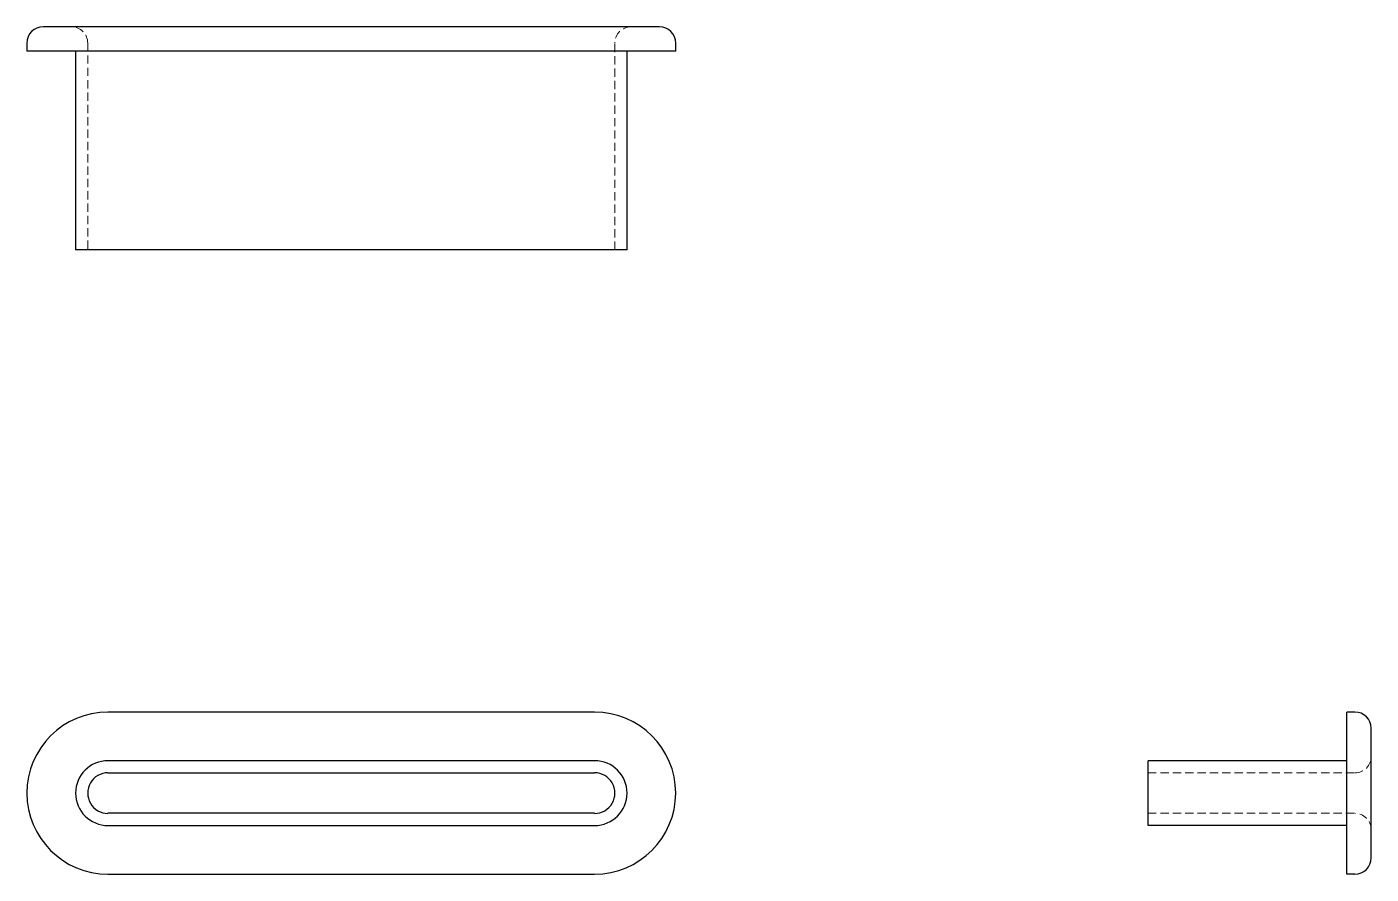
# Model space of a CAD drawing. Header units: millimetres. Extents: x 33 to 240, y 44 to 175.
import ezdxf

# ---------------------------------------------------------------- set-up
doc = ezdxf.new("R2010")
doc.units = ezdxf.units.MM
doc.linetypes.add('HIDDEN', pattern=[1.905, 1.27, -0.635])

msp = doc.modelspace()

# ---------------------------------------------------------------- linework, layer by layer
at = {"color": 7, "linetype": 'Continuous', "lineweight": 25}
for p, q in [((45.5, 175.19), (35.5, 175.19)), ((120.5, 175.19), (45.5, 175.19)), ((130.5, 175.19), (120.5, 175.19)), ((33, 172.69), (33, 171.44)), ((133, 171.44), (133, 172.69)), ((45.5, 171.44), (33, 171.44)), ((40.5, 171.44), (40.5, 140.81)), ((120.5, 171.44), (45.5, 171.44)), ((133, 171.44), (120.5, 171.44)), ((125.5, 140.81), (125.5, 171.44)), ((45.5, 140.81), (40.5, 140.81)), ((120.5, 140.81), (45.5, 140.81)), ((125.5, 140.81), (120.5, 140.81)), ((120.5, 69.5), (45.5, 69.5)), ((237.69, 69.5), (236.44, 69.5)), ((236.44, 44.5), (236.44, 69.5)), ((240.19, 47), (240.19, 67)), ((120.5, 62), (45.5, 62)), ((45.5, 60.13), (120.5, 60.13)), ((205.81, 52), (205.81, 62)), ((236.44, 62), (205.81, 62)), ((120.5, 53.88), (45.5, 53.88)), ((45.5, 52), (120.5, 52)), ((236.44, 52), (205.81, 52)), ((45.5, 44.5), (120.5, 44.5)), ((237.69, 44.5), (236.44, 44.5))]:
    msp.add_line(p, q, dxfattribs=at)
at = {"color": 7, "linetype": 'HIDDEN', "lineweight": 18}
for p, q in [((42.37, 172.69), (42.37, 140.81)), ((123.63, 140.81), (123.63, 172.69)), ((205.81, 60.13), (237.69, 60.13)), ((205.81, 53.88), (237.69, 53.88))]:
    msp.add_line(p, q, dxfattribs=at)
at = {"color": 7, "linetype": 'Continuous', "lineweight": 25}
for centre, radius, start, end in [((35.5, 172.69), 2.5, 90, 180), ((130.5, 172.69), 2.5, 0, 90), ((45.5, 57), 12.5, 90, 270), ((120.5, 57), 12.5, 270, 90), ((237.69, 67), 2.5, 0, 90), ((45.5, 57), 5, 90, 270), ((45.5, 57), 3.13, 90, 270.0234), ((120.5, 57), 5, 270, 90), ((120.5, 57), 3.13, 269.9766, 90), ((237.69, 47), 2.5, 270, 0)]:
    msp.add_arc(centre, radius, start, end, dxfattribs=at)
at = {"color": 7, "linetype": 'HIDDEN', "lineweight": 18}
for centre, start, end in [((39.87, 172.69), 0, 90), ((126.13, 172.69), 90, 180), ((237.69, 62.63), 270, 0), ((237.69, 51.38), 0, 90)]:
    msp.add_arc(centre, 2.5, start, end, dxfattribs=at)

doc.saveas('drawing.dxf')
